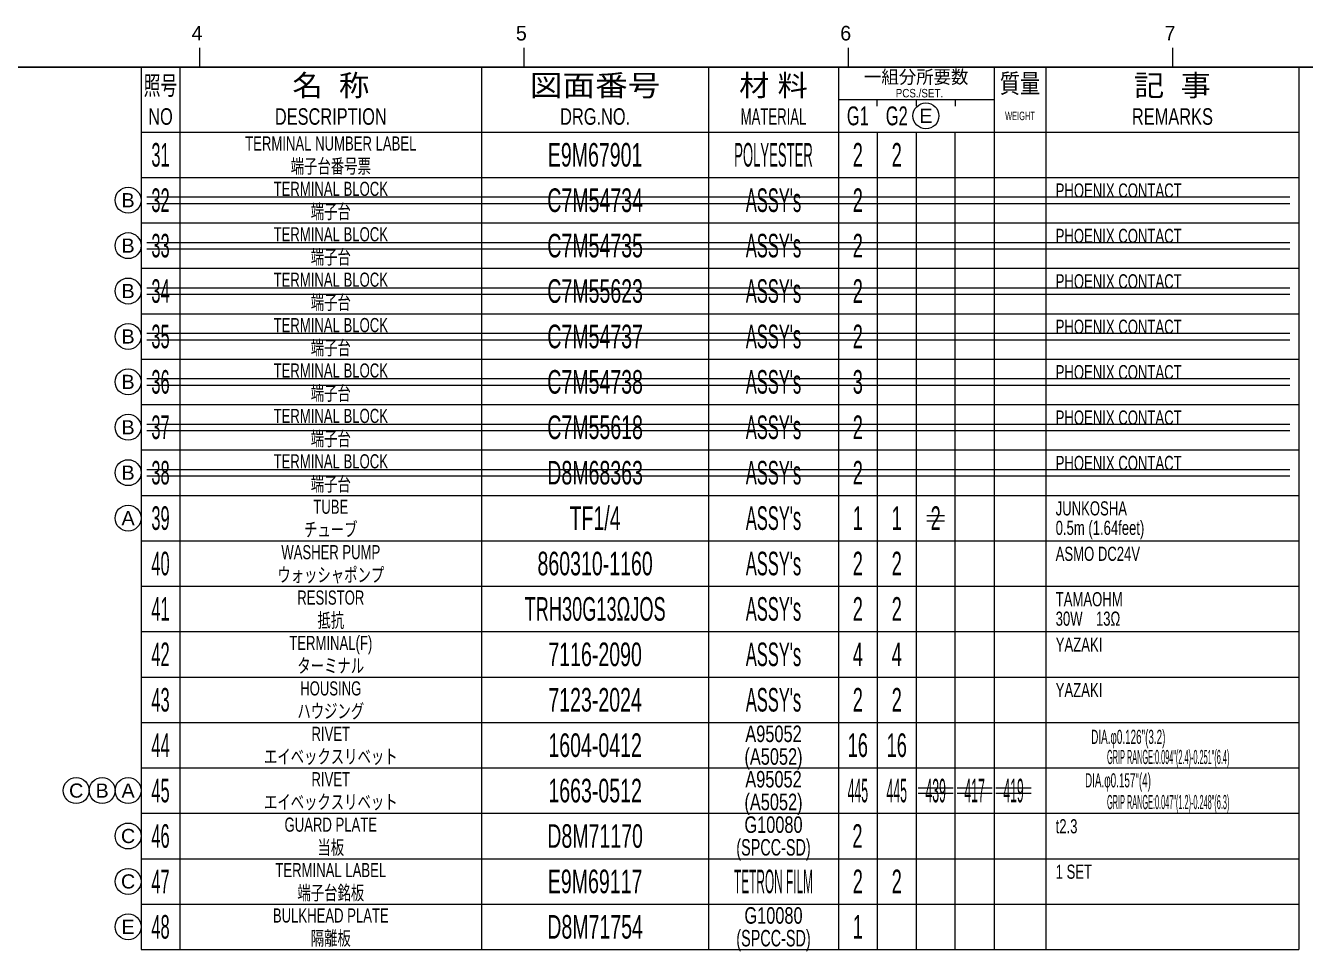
# Model space of a CAD drawing. Header units: millimetres. Extents: x 7 to 587, y 2 to 418.
# Drawn here: x 206.2 to 403.5, y 273.7 to 416.4 of the extents above; entities that cross this region are included whole.
import ezdxf
from ezdxf.enums import TextEntityAlignment as Align

# ---------------------------------------------------------------- set-up
doc = ezdxf.new("R2010")
doc.units = ezdxf.units.MM
for name, color, linetype in [('GR1_05', 7, 'Continuous'), ('図面枠C7M', 7, 'Continuous'), ('表題、部品表_01', 7, 'Continuous'), ('表題、部品表_02', 7, 'Continuous'), ('表題、部品表_03', 7, 'Continuous')]:
    doc.layers.add(name, color=color, linetype=linetype)
doc.styles.add('HG丸ｺﾞｼｯｸM-PRO', font='')
doc.styles.get('HG丸ｺﾞｼｯｸM-PRO').set_extended_font_data('HG丸ｺﾞｼｯｸM-PRO')

# ---------------------------------------------------------------- blocks, each defined once
blk = doc.blocks.new('BLKF023')
at = {"layer": '図面枠C7M', "color": 4, "linetype": 'Continuous', "lineweight": 13}
for p, q in [((233, 413), (233, 410)), ((283, 413), (283, 410)), ((333, 413), (333, 410)), ((383, 413), (383, 410))]:
    blk.add_line(p, q, dxfattribs=at)
at = {"layer": '図面枠C7M', "color": 2, "linetype": 'Continuous', "lineweight": 25}
blk.add_line((33, 410), (587, 410), dxfattribs=at)
at = {"layer": '図面枠C7M', "color": 4, "linetype": 'Continuous', "lineweight": 13, "style": 'HG丸ｺﾞｼｯｸM-PRO', "width": 1.003994}
for s, p in [('4', (231.79, 413.45)), ('5', (281.79, 413.45)), ('6', (331.79, 413.45)), ('7', (381.79, 413.45))]:
    blk.add_text(s, height=2.25, dxfattribs=at).set_placement(p, align=Align.BOTTOM_LEFT)
blk = doc.blocks.new('BLKF031')
at = {"layer": '表題、部品表_01', "color": 4, "linetype": 'Continuous', "lineweight": 13}
for p, q in [((224, 410), (224, 400)), ((224, 410), (402.5, 410)), ((230, 410), (230, 400)), ((276.5, 410), (276.5, 400)), ((311.5, 410), (311.5, 400)), ((331.5, 410), (331.5, 400)), ((355.5, 410), (355.5, 400)), ((363.5, 410), (363.5, 400)), ((402.5, 410), (402.5, 400)), ((331.5, 405), (355.5, 405)), ((337.5, 404), (337.5, 405)), ((343.5, 405), (343.5, 404)), ((349.5, 405), (349.5, 404)), ((224, 400), (402.5, 400))]:
    blk.add_line(p, q, dxfattribs=at)
at = {"layer": '表題、部品表_01', "color": 3, "linetype": 'Continuous', "lineweight": 35, "style": 'HG丸ｺﾞｼｯｸM-PRO'}
for s, height, width, p in [('照号', 2.909, 0.651535, (227, 407.2)), ('名  称', 3.273, 1.042426, (253.25, 407.2)), ('図面番号', 3.273, 1.127518, (294, 407.2)), ('材 料', 3.273, 1.042439, (321.5, 407.2)), ('一組分所要数', 2.036, 0.966638, (343.5, 408.5)), ('質量', 2.909, 0.781842, (359.5, 407.5)), ('記  事', 3.273, 1.042426, (383, 407.2)), ('PCS./SET.', 1.309, 0.862935, (344, 406)), ('NO', 2.545, 0.740841, (227, 402.4)), ('DESCRIPTION', 2.5455, 0.741365, (253.25, 402.4)), ('DRG.NO.', 2.545, 0.741189, (294, 402.4)), ('MATERIAL', 2.545, 0.594756, (321.5, 402.4)), ('WEIGHT', 1.309, 0.635507, (359.5, 402.5)), ('REMARKS', 2.545, 0.742803, (383, 402.4))]:
    blk.add_text(s, height=height, dxfattribs=dict(at, width=width)).set_placement(p, align=Align.MIDDLE_CENTER)
blk = doc.blocks.new('BLKF030')
at = {"layer": '表題、部品表_01', "color": 3, "linetype": 'Continuous', "lineweight": 13}
blk.add_blockref('BLKF031', (0, 0), dxfattribs=at)
blk = doc.blocks.new('BLKF092')
at = {"layer": '表題、部品表_02', "color": 4, "linetype": 'Continuous', "lineweight": 13}
for p, q in [((224, 344), (224, 337)), ((224, 344), (402.5, 344)), ((230, 344), (230, 337)), ((276.5, 344), (276.5, 337)), ((311.5, 344), (311.5, 337)), ((331.5, 344), (331.5, 337)), ((337.5, 344), (337.5, 337)), ((343.5, 344), (343.5, 337)), ((349.5, 337), (349.5, 344)), ((355.5, 344), (355.5, 337)), ((363.5, 344), (363.5, 337)), ((402.5, 344), (402.5, 337)), ((224, 337), (402.5, 337))]:
    blk.add_line(p, q, dxfattribs=at)
blk = doc.blocks.new('BLKF094')
at = {"layer": '表題、部品表_02', "color": 4, "linetype": 'Continuous', "lineweight": 13}
for p, q in [((224, 337), (224, 330)), ((224, 337), (402.5, 337)), ((230, 337), (230, 330)), ((276.5, 337), (276.5, 330)), ((311.5, 337), (311.5, 330)), ((331.5, 337), (331.5, 330)), ((337.5, 337), (337.5, 330)), ((343.5, 337), (343.5, 330)), ((349.5, 330), (349.5, 337)), ((355.5, 337), (355.5, 330)), ((363.5, 337), (363.5, 330)), ((402.5, 337), (402.5, 330)), ((224, 330), (402.5, 330))]:
    blk.add_line(p, q, dxfattribs=at)
blk = doc.blocks.new('BLKF096')
at = {"layer": '表題、部品表_02', "color": 4, "linetype": 'Continuous', "lineweight": 13}
for p, q in [((224, 400), (224, 393)), ((224, 400), (402.5, 400)), ((230, 400), (230, 393)), ((276.5, 400), (276.5, 393)), ((311.5, 400), (311.5, 393)), ((331.5, 400), (331.5, 393)), ((337.5, 400), (337.5, 393)), ((343.5, 400), (343.5, 393)), ((349.5, 393), (349.5, 400)), ((355.5, 400), (355.5, 393)), ((363.5, 400), (363.5, 393)), ((402.5, 400), (402.5, 393)), ((224, 393), (402.5, 393))]:
    blk.add_line(p, q, dxfattribs=at)
blk = doc.blocks.new('BLKF098')
at = {"layer": '表題、部品表_02', "color": 4, "linetype": 'Continuous', "lineweight": 13}
for p, q in [((224, 393), (224, 386)), ((224, 393), (402.5, 393)), ((230, 393), (230, 386)), ((276.5, 393), (276.5, 386)), ((311.5, 393), (311.5, 386)), ((331.5, 393), (331.5, 386)), ((337.5, 393), (337.5, 386)), ((343.5, 393), (343.5, 386)), ((349.5, 386), (349.5, 393)), ((355.5, 393), (355.5, 386)), ((363.5, 393), (363.5, 386)), ((402.5, 393), (402.5, 386)), ((224, 386), (402.5, 386))]:
    blk.add_line(p, q, dxfattribs=at)
blk = doc.blocks.new('BLKF100')
at = {"layer": '表題、部品表_02', "color": 4, "linetype": 'Continuous', "lineweight": 13}
for p, q in [((224, 386), (224, 379)), ((224, 386), (402.5, 386)), ((230, 386), (230, 379)), ((276.5, 386), (276.5, 379)), ((311.5, 386), (311.5, 379)), ((331.5, 386), (331.5, 379)), ((337.5, 386), (337.5, 379)), ((343.5, 386), (343.5, 379)), ((349.5, 379), (349.5, 386)), ((355.5, 386), (355.5, 379)), ((363.5, 386), (363.5, 379)), ((402.5, 386), (402.5, 379)), ((224, 379), (402.5, 379))]:
    blk.add_line(p, q, dxfattribs=at)
blk = doc.blocks.new('BLKF102')
at = {"layer": '表題、部品表_02', "color": 4, "linetype": 'Continuous', "lineweight": 13}
for p, q in [((224, 379), (224, 372)), ((224, 379), (402.5, 379)), ((230, 379), (230, 372)), ((276.5, 379), (276.5, 372)), ((311.5, 379), (311.5, 372)), ((331.5, 379), (331.5, 372)), ((337.5, 379), (337.5, 372)), ((343.5, 379), (343.5, 372)), ((349.5, 372), (349.5, 379)), ((355.5, 379), (355.5, 372)), ((363.5, 379), (363.5, 372)), ((402.5, 379), (402.5, 372)), ((224, 372), (402.5, 372))]:
    blk.add_line(p, q, dxfattribs=at)
blk = doc.blocks.new('BLKF104')
at = {"layer": '表題、部品表_02', "color": 4, "linetype": 'Continuous', "lineweight": 13}
for p, q in [((224, 372), (224, 365)), ((224, 372), (402.5, 372)), ((230, 372), (230, 365)), ((276.5, 372), (276.5, 365)), ((311.5, 372), (311.5, 365)), ((331.5, 372), (331.5, 365)), ((337.5, 372), (337.5, 365)), ((343.5, 372), (343.5, 365)), ((349.5, 365), (349.5, 372)), ((355.5, 372), (355.5, 365)), ((363.5, 372), (363.5, 365)), ((402.5, 372), (402.5, 365)), ((224, 365), (402.5, 365))]:
    blk.add_line(p, q, dxfattribs=at)
blk = doc.blocks.new('BLKF106')
at = {"layer": '表題、部品表_02', "color": 4, "linetype": 'Continuous', "lineweight": 13}
for p, q in [((224, 365), (224, 358)), ((224, 365), (402.5, 365)), ((230, 365), (230, 358)), ((276.5, 365), (276.5, 358)), ((311.5, 365), (311.5, 358)), ((331.5, 365), (331.5, 358)), ((337.5, 365), (337.5, 358)), ((343.5, 365), (343.5, 358)), ((349.5, 358), (349.5, 365)), ((355.5, 365), (355.5, 358)), ((363.5, 365), (363.5, 358)), ((402.5, 365), (402.5, 358)), ((224, 358), (402.5, 358))]:
    blk.add_line(p, q, dxfattribs=at)
blk = doc.blocks.new('BLKF108')
at = {"layer": '表題、部品表_02', "color": 4, "linetype": 'Continuous', "lineweight": 13}
for p, q in [((224, 358), (224, 351)), ((224, 358), (402.5, 358)), ((230, 358), (230, 351)), ((276.5, 358), (276.5, 351)), ((311.5, 358), (311.5, 351)), ((331.5, 358), (331.5, 351)), ((337.5, 358), (337.5, 351)), ((343.5, 358), (343.5, 351)), ((349.5, 351), (349.5, 358)), ((355.5, 358), (355.5, 351)), ((363.5, 358), (363.5, 351)), ((402.5, 358), (402.5, 351)), ((224, 351), (402.5, 351))]:
    blk.add_line(p, q, dxfattribs=at)
blk = doc.blocks.new('BLKF110')
at = {"layer": '表題、部品表_02', "color": 4, "linetype": 'Continuous', "lineweight": 13}
for p, q in [((224, 351), (224, 344)), ((224, 351), (402.5, 351)), ((230, 351), (230, 344)), ((276.5, 351), (276.5, 344)), ((311.5, 351), (311.5, 344)), ((331.5, 351), (331.5, 344)), ((337.5, 351), (337.5, 344)), ((343.5, 351), (343.5, 344)), ((349.5, 344), (349.5, 351)), ((355.5, 351), (355.5, 344)), ((363.5, 351), (363.5, 344)), ((402.5, 351), (402.5, 344)), ((224, 344), (402.5, 344))]:
    blk.add_line(p, q, dxfattribs=at)
blk = doc.blocks.new('BLKF112')
at = {"layer": '表題、部品表_02', "color": 4, "linetype": 'Continuous', "lineweight": 13}
for p, q in [((224, 330), (224, 323)), ((224, 330), (402.5, 330)), ((230, 330), (230, 323)), ((276.5, 330), (276.5, 323)), ((311.5, 330), (311.5, 323)), ((331.5, 330), (331.5, 323)), ((337.5, 330), (337.5, 323)), ((343.5, 330), (343.5, 323)), ((349.5, 323), (349.5, 330)), ((355.5, 330), (355.5, 323)), ((363.5, 330), (363.5, 323)), ((402.5, 330), (402.5, 323)), ((224, 323), (402.5, 323))]:
    blk.add_line(p, q, dxfattribs=at)
blk = doc.blocks.new('BLKF114')
at = {"layer": '表題、部品表_02', "color": 4, "linetype": 'Continuous', "lineweight": 13}
for p, q in [((224, 323), (224, 316)), ((224, 323), (402.5, 323)), ((230, 323), (230, 316)), ((276.5, 323), (276.5, 316)), ((311.5, 323), (311.5, 316)), ((331.5, 323), (331.5, 316)), ((337.5, 323), (337.5, 316)), ((343.5, 323), (343.5, 316)), ((349.5, 316), (349.5, 323)), ((355.5, 323), (355.5, 316)), ((363.5, 323), (363.5, 316)), ((402.5, 323), (402.5, 316)), ((224, 316), (402.5, 316))]:
    blk.add_line(p, q, dxfattribs=at)
blk = doc.blocks.new('BLKF116')
at = {"layer": '表題、部品表_02', "color": 4, "linetype": 'Continuous', "lineweight": 13}
for p, q in [((224, 316), (224, 309)), ((224, 316), (402.5, 316)), ((230, 316), (230, 309)), ((276.5, 316), (276.5, 309)), ((311.5, 316), (311.5, 309)), ((331.5, 316), (331.5, 309)), ((337.5, 316), (337.5, 309)), ((343.5, 316), (343.5, 309)), ((349.5, 309), (349.5, 316)), ((355.5, 316), (355.5, 309)), ((363.5, 316), (363.5, 309)), ((402.5, 316), (402.5, 309)), ((224, 309), (402.5, 309))]:
    blk.add_line(p, q, dxfattribs=at)
blk = doc.blocks.new('BLKF118')
at = {"layer": '表題、部品表_02', "color": 4, "linetype": 'Continuous', "lineweight": 13}
for p, q in [((224, 309), (224, 302)), ((224, 309), (402.5, 309)), ((230, 309), (230, 302)), ((276.5, 309), (276.5, 302)), ((311.5, 309), (311.5, 302)), ((331.5, 309), (331.5, 302)), ((337.5, 309), (337.5, 302)), ((343.5, 309), (343.5, 302)), ((349.5, 302), (349.5, 309)), ((355.5, 309), (355.5, 302)), ((363.5, 309), (363.5, 302)), ((402.5, 309), (402.5, 302)), ((224, 302), (402.5, 302))]:
    blk.add_line(p, q, dxfattribs=at)
blk = doc.blocks.new('BLKF120')
at = {"layer": '表題、部品表_02', "color": 4, "linetype": 'Continuous', "lineweight": 13}
for p, q in [((224, 302), (224, 295)), ((224, 302), (402.5, 302)), ((230, 302), (230, 295)), ((276.5, 302), (276.5, 295)), ((311.5, 302), (311.5, 295)), ((331.5, 302), (331.5, 295)), ((337.5, 302), (337.5, 295)), ((343.5, 302), (343.5, 295)), ((349.5, 295), (349.5, 302)), ((355.5, 302), (355.5, 295)), ((363.5, 302), (363.5, 295)), ((402.5, 302), (402.5, 295)), ((224, 295), (402.5, 295))]:
    blk.add_line(p, q, dxfattribs=at)
blk = doc.blocks.new('BLKF123')
at = {"layer": 'GR1_05', "color": 4, "linetype": 'Continuous', "lineweight": 13}
blk.add_circle((222, 298.5), 2, dxfattribs=at)
at = {"layer": 'GR1_05', "color": 4, "linetype": 'Continuous', "lineweight": 13, "style": 'HG丸ｺﾞｼｯｸM-PRO', "width": 1.042301}
blk.add_text('A', height=2.18, dxfattribs=at).set_placement((222, 298.5), align=Align.MIDDLE_CENTER)
blk = doc.blocks.new('BLKF124')
at = {"layer": 'GR1_05', "color": 4, "linetype": 'Continuous', "lineweight": 13}
blk.add_circle((222, 340.5), 2, dxfattribs=at)
at = {"layer": 'GR1_05', "color": 4, "linetype": 'Continuous', "lineweight": 13, "style": 'HG丸ｺﾞｼｯｸM-PRO', "width": 1.042301}
blk.add_text('A', height=2.18, dxfattribs=at).set_placement((222, 340.5), align=Align.MIDDLE_CENTER)
blk = doc.blocks.new('BLKF125')
at = {"layer": 'GR1_05', "color": 4, "linetype": 'Continuous', "lineweight": 13}
blk.add_circle((222, 347.5), 2, dxfattribs=at)
at = {"layer": 'GR1_05', "color": 4, "linetype": 'Continuous', "lineweight": 13, "style": 'HG丸ｺﾞｼｯｸM-PRO', "width": 1.04272}
blk.add_text('B', height=2.18, dxfattribs=at).set_placement((222, 347.5), align=Align.MIDDLE_CENTER)
blk = doc.blocks.new('BLKF126')
at = {"layer": 'GR1_05', "color": 4, "linetype": 'Continuous', "lineweight": 13}
blk.add_circle((222, 354.5), 2, dxfattribs=at)
at = {"layer": 'GR1_05', "color": 4, "linetype": 'Continuous', "lineweight": 13, "style": 'HG丸ｺﾞｼｯｸM-PRO', "width": 1.04272}
blk.add_text('B', height=2.18, dxfattribs=at).set_placement((222, 354.5), align=Align.MIDDLE_CENTER)
blk = doc.blocks.new('BLKF127')
at = {"layer": 'GR1_05', "color": 4, "linetype": 'Continuous', "lineweight": 13}
blk.add_circle((222, 361.5), 2, dxfattribs=at)
at = {"layer": 'GR1_05', "color": 4, "linetype": 'Continuous', "lineweight": 13, "style": 'HG丸ｺﾞｼｯｸM-PRO', "width": 1.04272}
blk.add_text('B', height=2.18, dxfattribs=at).set_placement((222, 361.5), align=Align.MIDDLE_CENTER)
blk = doc.blocks.new('BLKF128')
at = {"layer": 'GR1_05', "color": 4, "linetype": 'Continuous', "lineweight": 13}
blk.add_circle((222, 368.5), 2, dxfattribs=at)
at = {"layer": 'GR1_05', "color": 4, "linetype": 'Continuous', "lineweight": 13, "style": 'HG丸ｺﾞｼｯｸM-PRO', "width": 1.04272}
blk.add_text('B', height=2.18, dxfattribs=at).set_placement((222, 368.5), align=Align.MIDDLE_CENTER)
blk = doc.blocks.new('BLKF129')
at = {"layer": 'GR1_05', "color": 4, "linetype": 'Continuous', "lineweight": 13}
blk.add_circle((222, 375.5), 2, dxfattribs=at)
at = {"layer": 'GR1_05', "color": 4, "linetype": 'Continuous', "lineweight": 13, "style": 'HG丸ｺﾞｼｯｸM-PRO', "width": 1.04272}
blk.add_text('B', height=2.18, dxfattribs=at).set_placement((222, 375.5), align=Align.MIDDLE_CENTER)
blk = doc.blocks.new('BLKF130')
at = {"layer": 'GR1_05', "color": 4, "linetype": 'Continuous', "lineweight": 13}
blk.add_circle((222, 382.5), 2, dxfattribs=at)
at = {"layer": 'GR1_05', "color": 4, "linetype": 'Continuous', "lineweight": 13, "style": 'HG丸ｺﾞｼｯｸM-PRO', "width": 1.04272}
blk.add_text('B', height=2.18, dxfattribs=at).set_placement((222, 382.5), align=Align.MIDDLE_CENTER)
blk = doc.blocks.new('BLKF131')
at = {"layer": 'GR1_05', "color": 4, "linetype": 'Continuous', "lineweight": 13}
blk.add_circle((222, 389.5), 2, dxfattribs=at)
at = {"layer": 'GR1_05', "color": 4, "linetype": 'Continuous', "lineweight": 13, "style": 'HG丸ｺﾞｼｯｸM-PRO', "width": 1.04272}
blk.add_text('B', height=2.18, dxfattribs=at).set_placement((222, 389.5), align=Align.MIDDLE_CENTER)
blk = doc.blocks.new('BLKF132')
at = {"layer": 'GR1_05', "color": 4, "linetype": 'Continuous', "lineweight": 13}
blk.add_circle((218, 298.5), 2, dxfattribs=at)
at = {"layer": 'GR1_05', "color": 4, "linetype": 'Continuous', "lineweight": 13, "style": 'HG丸ｺﾞｼｯｸM-PRO', "width": 1.04272}
blk.add_text('B', height=2.18, dxfattribs=at).set_placement((218, 298.5), align=Align.MIDDLE_CENTER)
blk = doc.blocks.new('BLKF133')
at = {"layer": '表題、部品表_02', "color": 4, "linetype": 'Continuous', "lineweight": 13}
for p, q in [((224, 295), (224, 288)), ((224, 295), (402.5, 295)), ((230, 295), (230, 288)), ((276.5, 295), (276.5, 288)), ((311.5, 295), (311.5, 288)), ((331.5, 295), (331.5, 288)), ((337.5, 295), (337.5, 288)), ((343.5, 295), (343.5, 288)), ((349.5, 288), (349.5, 295)), ((355.5, 295), (355.5, 288)), ((363.5, 295), (363.5, 288)), ((402.5, 295), (402.5, 288)), ((224, 288), (402.5, 288))]:
    blk.add_line(p, q, dxfattribs=at)
blk = doc.blocks.new('BLKF135')
at = {"layer": '表題、部品表_02', "color": 4, "linetype": 'Continuous', "lineweight": 13}
for p, q in [((224, 288), (224, 281)), ((224, 288), (402.5, 288)), ((230, 288), (230, 281)), ((276.5, 288), (276.5, 281)), ((311.5, 288), (311.5, 281)), ((331.5, 288), (331.5, 281)), ((337.5, 288), (337.5, 281)), ((343.5, 288), (343.5, 281)), ((349.5, 281), (349.5, 288)), ((355.5, 288), (355.5, 281)), ((363.5, 288), (363.5, 281)), ((402.5, 288), (402.5, 281)), ((224, 281), (402.5, 281))]:
    blk.add_line(p, q, dxfattribs=at)
blk = doc.blocks.new('BLKF137')
at = {"layer": 'GR1_05', "color": 4, "linetype": 'Continuous', "lineweight": 13}
blk.add_circle((222, 291.5), 2, dxfattribs=at)
at = {"layer": 'GR1_05', "color": 4, "linetype": 'Continuous', "lineweight": 13, "style": 'HG丸ｺﾞｼｯｸM-PRO', "width": 1.042931}
blk.add_text('C', height=2.18, dxfattribs=at).set_placement((222, 291.5), align=Align.MIDDLE_CENTER)
blk = doc.blocks.new('BLKF138')
at = {"layer": 'GR1_05', "color": 4, "linetype": 'Continuous', "lineweight": 13}
blk.add_circle((222, 284.5), 2, dxfattribs=at)
at = {"layer": 'GR1_05', "color": 4, "linetype": 'Continuous', "lineweight": 13, "style": 'HG丸ｺﾞｼｯｸM-PRO', "width": 1.042931}
blk.add_text('C', height=2.18, dxfattribs=at).set_placement((222, 284.5), align=Align.MIDDLE_CENTER)
blk = doc.blocks.new('BLKF139')
at = {"layer": 'GR1_05', "color": 4, "linetype": 'Continuous', "lineweight": 13}
blk.add_circle((214, 298.5), 2, dxfattribs=at)
at = {"layer": 'GR1_05', "color": 4, "linetype": 'Continuous', "lineweight": 13, "style": 'HG丸ｺﾞｼｯｸM-PRO', "width": 1.042931}
blk.add_text('C', height=2.18, dxfattribs=at).set_placement((214, 298.5), align=Align.MIDDLE_CENTER)
blk = doc.blocks.new('BLKF143')
at = {"layer": '表題、部品表_02', "color": 4, "linetype": 'Continuous', "lineweight": 13}
for p, q in [((224, 281), (224, 274)), ((224, 281), (402.5, 281)), ((230, 281), (230, 274)), ((276.5, 281), (276.5, 274)), ((311.5, 281), (311.5, 274)), ((331.5, 281), (331.5, 274)), ((337.5, 281), (337.5, 274)), ((343.5, 281), (343.5, 274)), ((349.5, 274), (349.5, 281)), ((355.5, 281), (355.5, 274)), ((363.5, 281), (363.5, 274)), ((402.5, 281), (402.5, 274)), ((224, 274), (402.5, 274))]:
    blk.add_line(p, q, dxfattribs=at)
blk = doc.blocks.new('BLKF145')
at = {"layer": 'GR1_05', "color": 4, "linetype": 'Continuous', "lineweight": 13}
blk.add_circle((222, 277.5), 2, dxfattribs=at)
at = {"layer": 'GR1_05', "color": 4, "linetype": 'Continuous', "lineweight": 13, "style": 'HG丸ｺﾞｼｯｸM-PRO', "width": 1.04259}
blk.add_text('E', height=2.18, dxfattribs=at).set_placement((222, 277.5), align=Align.MIDDLE_CENTER)
blk = doc.blocks.new('BLKF148')
at = {"layer": 'GR1_05', "color": 4, "linetype": 'Continuous', "lineweight": 13}
blk.add_circle((345, 402.5), 2, dxfattribs=at)
at = {"layer": 'GR1_05', "color": 4, "linetype": 'Continuous', "lineweight": 13, "style": 'HG丸ｺﾞｼｯｸM-PRO', "width": 1.04259}
blk.add_text('E', height=2.18, dxfattribs=at).set_placement((345, 402.5), align=Align.MIDDLE_CENTER)

msp = doc.modelspace()

# ---------------------------------------------------------------- linework, layer by layer
at = {"layer": 'GR1_05', "color": 4, "linetype": 'Continuous', "lineweight": 13}
for p, q in [((224.87, 390), (401.12, 390)), ((224.87, 389), (401.12, 389)), ((224.87, 383), (401.12, 383)), ((224.87, 382), (401.12, 382)), ((224.87, 376), (401.12, 376)), ((224.87, 375), (401.12, 375)), ((224.87, 369), (401.12, 369)), ((224.87, 368), (401.12, 368)), ((224.87, 362), (401.12, 362)), ((224.87, 361), (401.12, 361)), ((224.87, 355), (401.12, 355)), ((224.87, 354), (401.12, 354)), ((224.87, 348), (401.12, 348)), ((224.87, 347), (401.12, 347)), ((345.15, 340.9), (347.85, 340.9)), ((345.15, 340.1), (347.85, 340.1)), ((343.8, 298.9), (349.2, 298.9)), ((343.8, 298.1), (349.2, 298.1)), ((349.8, 298.9), (355.2, 298.9)), ((349.8, 298.1), (355.2, 298.1)), ((355.8, 298.9), (361.2, 298.9)), ((355.8, 298.1), (361.2, 298.1))]:
    msp.add_line(p, q, dxfattribs=at)

# ---------------------------------------------------------------- block references
for name in ['BLKF148', 'BLKF131', 'BLKF130', 'BLKF129', 'BLKF128', 'BLKF127', 'BLKF126', 'BLKF125', 'BLKF124', 'BLKF139', 'BLKF132', 'BLKF123', 'BLKF137', 'BLKF138', 'BLKF145']:
    msp.add_blockref(name, (0, 0), dxfattribs=at)
at = {"layer": '図面枠C7M', "color": 4, "linetype": 'Continuous', "lineweight": 13}
msp.add_blockref('BLKF023', (0, 0), dxfattribs=at)
at = {"layer": '表題、部品表_01', "color": 3, "linetype": 'Continuous', "lineweight": 13}
msp.add_blockref('BLKF030', (0, 0), dxfattribs=at)
at = {"layer": '表題、部品表_02', "color": 4, "linetype": 'Continuous', "lineweight": 13}
for name in ['BLKF096', 'BLKF098', 'BLKF100', 'BLKF102', 'BLKF104', 'BLKF106', 'BLKF108', 'BLKF110', 'BLKF092', 'BLKF094', 'BLKF112', 'BLKF114', 'BLKF116', 'BLKF118', 'BLKF120', 'BLKF133', 'BLKF135', 'BLKF143']:
    msp.add_blockref(name, (0, 0), dxfattribs=at)

# ---------------------------------------------------------------- texts
at = {"layer": 'GR1_05', "color": 3, "linetype": 'Continuous', "lineweight": 35, "style": 'HG丸ｺﾞｼｯｸM-PRO'}
for s, height, width, p in [('32', 3.636, 0.521199, (227, 389.5)), ('TERMINAL BLOCK', 2.1818, 0.693044, (253.25, 391.25)), ('C7M54734', 3.636, 0.619792, (294, 389.5)), ("ASSY's", 3.636, 0.522811, (321.5, 389.5)), ('2', 3.64, 0.576062, (334.5, 389.5)), ('端子台', 2.182, 0.692256, (253.25, 387.75)), ('TERMINAL BLOCK', 2.1818, 0.693044, (253.25, 384.25)), ('33', 3.636, 0.521199, (227, 382.5)), ('C7M54735', 3.636, 0.619792, (294, 382.5)), ("ASSY's", 3.636, 0.522811, (321.5, 382.5)), ('2', 3.64, 0.576062, (334.5, 382.5)), ('端子台', 2.182, 0.692256, (253.25, 380.75)), ('34', 3.636, 0.521199, (227, 375.5)), ('TERMINAL BLOCK', 2.1818, 0.693044, (253.25, 377.25)), ('C7M55623', 3.636, 0.619792, (294, 375.5)), ("ASSY's", 3.636, 0.522811, (321.5, 375.5)), ('2', 3.64, 0.576062, (334.5, 375.5)), ('端子台', 2.182, 0.692256, (253.25, 373.75)), ('TERMINAL BLOCK', 2.1818, 0.693044, (253.25, 370.25)), ('35', 3.636, 0.521199, (227, 368.5)), ('C7M54737', 3.636, 0.619792, (294, 368.5)), ("ASSY's", 3.636, 0.522811, (321.5, 368.5)), ('2', 3.64, 0.576062, (334.5, 368.5)), ('端子台', 2.182, 0.692256, (253.25, 366.75)), ('36', 3.636, 0.521199, (227, 361.5)), ('TERMINAL BLOCK', 2.1818, 0.693044, (253.25, 363.25)), ('C7M54738', 3.636, 0.619792, (294, 361.5)), ("ASSY's", 3.636, 0.522811, (321.5, 361.5)), ('3', 3.64, 0.576062, (334.5, 361.5)), ('端子台', 2.182, 0.692256, (253.25, 359.75)), ('TERMINAL BLOCK', 2.1818, 0.693044, (253.25, 356.25)), ('37', 3.636, 0.521199, (227, 354.5)), ('C7M55618', 3.636, 0.619792, (294, 354.5)), ("ASSY's", 3.636, 0.522811, (321.5, 354.5)), ('2', 3.64, 0.576062, (334.5, 354.5)), ('端子台', 2.182, 0.692256, (253.25, 352.75)), ('38', 3.636, 0.521199, (227, 347.5)), ('TERMINAL BLOCK', 2.1818, 0.693044, (253.25, 349.25)), ('D8M68363', 3.636, 0.619412, (294, 347.5)), ("ASSY's", 3.636, 0.522811, (321.5, 347.5)), ('2', 3.64, 0.576062, (334.5, 347.5)), ('端子台', 2.182, 0.692256, (253.25, 345.75)), ('2', 3.64, 0.576062, (346.5, 340.5)), ('439', 3.636, 0.389528, (346.5, 298.5)), ('417', 3.636, 0.389528, (352.5, 298.5)), ('419', 3.636, 0.389528, (358.5, 298.5))]:
    msp.add_text(s, height=height, dxfattribs=dict(at, width=width)).set_placement(p, align=Align.MIDDLE_CENTER)
at = {"layer": 'GR1_05', "color": 3, "linetype": 'Continuous', "lineweight": 35, "style": 'HG丸ｺﾞｼｯｸM-PRO', "width": 0.692624}
for p in [(365, 391), (365, 384), (365, 377), (365, 370), (365, 363), (365, 356), (365, 349)]:
    msp.add_text('PHOENIX CONTACT', height=2.1818, dxfattribs=at).set_placement(p, align=Align.MIDDLE_LEFT)
at = {"layer": '表題、部品表_01', "color": 3, "linetype": 'Continuous', "lineweight": 35, "style": 'HG丸ｺﾞｼｯｸM-PRO', "width": 0.651982}
for s, p in [('G1', (334.5, 402.5)), ('G2', (340.5, 402.5))]:
    msp.add_text(s, height=2.909, dxfattribs=at).set_placement(p, align=Align.MIDDLE_CENTER)
at = {"layer": '表題、部品表_03', "color": 3, "linetype": 'Continuous', "lineweight": 35, "style": 'HG丸ｺﾞｼｯｸM-PRO'}
for s, height, width, p in [('TERMINAL NUMBER LABEL', 2.1818, 0.692737, (253.25, 398.25)), ('31', 3.636, 0.521199, (227, 396.5)), ('E9M67901', 3.636, 0.619819, (294, 396.5)), ('POLYESTER', 3.636, 0.41533, (321.5, 396.5)), ('2', 3.64, 0.576062, (334.5, 396.5)), ('2', 3.64, 0.576062, (340.5, 396.5)), ('端子台番号票', 2.182, 0.692256, (253.25, 394.75)), ('TUBE', 2.182, 0.69322, (253.25, 342.25)), ('39', 3.636, 0.521199, (227, 340.5)), ('TF1/4', 3.636, 0.618394, (294, 340.5)), ("ASSY's", 3.636, 0.522811, (321.5, 340.5)), ('1', 3.64, 0.576062, (334.5, 340.5)), ('1', 3.64, 0.576062, (340.5, 340.5)), ('チューブ', 2.182, 0.692256, (253.25, 338.75)), ('WASHER PUMP', 2.1818, 0.691544, (253.25, 335.25)), ('40', 3.636, 0.521199, (227, 333.5)), ('860310-1160', 3.6364, 0.61986, (294, 333.5)), ("ASSY's", 3.636, 0.522811, (321.5, 333.5)), ('2', 3.64, 0.576062, (334.5, 333.5)), ('2', 3.64, 0.576062, (340.5, 333.5)), ('ウォッシャポンプ', 2.182, 0.692256, (253.25, 331.75)), ('41', 3.636, 0.521199, (227, 326.5)), ('RESISTOR', 2.182, 0.692628, (253.25, 328.25)), ('TRH30G13ΩJOS', 3.6364, 0.577183, (294, 326.5)), ("ASSY's", 3.636, 0.522811, (321.5, 326.5)), ('2', 3.64, 0.576062, (334.5, 326.5)), ('2', 3.64, 0.576062, (340.5, 326.5)), ('抵抗', 2.182, 0.692256, (253.25, 324.75)), ('TERMINAL(F)', 2.1818, 0.692798, (253.25, 321.25)), ('42', 3.636, 0.521199, (227, 319.5)), ('7116-2090', 3.636, 0.619839, (294, 319.5)), ("ASSY's", 3.636, 0.522811, (321.5, 319.5)), ('4', 3.64, 0.576062, (334.5, 319.5)), ('4', 3.64, 0.576062, (340.5, 319.5)), ('ターミナル', 2.182, 0.692256, (253.25, 317.75)), ('43', 3.636, 0.521199, (227, 312.5)), ('HOUSING', 2.182, 0.691634, (253.25, 314.25)), ('7123-2024', 3.636, 0.619839, (294, 312.5)), ("ASSY's", 3.636, 0.522811, (321.5, 312.5)), ('2', 3.64, 0.576062, (334.5, 312.5)), ('2', 3.64, 0.576062, (340.5, 312.5)), ('ハウジング', 2.182, 0.692256, (253.25, 310.75)), ('RIVET', 2.182, 0.692838, (253.25, 307.25)), ('A95052', 2.545, 0.741089, (321.5, 307.25)), ('44', 3.636, 0.521199, (227, 305.5)), ('1604-0412', 3.636, 0.619839, (294, 305.5)), ('16', 3.636, 0.576062, (334.5, 305.5)), ('16', 3.636, 0.576062, (340.5, 305.5)), ('エイベックスリベット', 2.182, 0.692256, (253.25, 303.75)), ('(A5052)', 2.545, 0.740435, (321.5, 303.75)), ('45', 3.636, 0.521199, (227, 298.5)), ('RIVET', 2.182, 0.692838, (253.25, 300.25)), ('1663-0512', 3.636, 0.619839, (294, 298.5)), ('A95052', 2.545, 0.741089, (321.5, 300.25)), ('445', 3.636, 0.389528, (334.5, 298.5)), ('445', 3.636, 0.389528, (340.5, 298.5)), ('エイベックスリベット', 2.182, 0.692256, (253.25, 296.75)), ('(A5052)', 2.545, 0.740435, (321.5, 296.75)), ('GUARD PLATE', 2.1818, 0.692249, (253.25, 293.25)), ('G10080', 2.545, 0.740408, (321.5, 293.25)), ('46', 3.636, 0.521199, (227, 291.5)), ('D8M71170', 3.636, 0.619412, (294, 291.5)), ('2', 3.64, 0.576062, (334.44, 291.5)), ('当板', 2.182, 0.692256, (253.25, 289.75)), ('(SPCC-SD)', 2.545, 0.652377, (321.5, 289.75)), ('47', 3.636, 0.521199, (227, 284.5)), ('TERMINAL LABEL', 2.1818, 0.693017, (253.25, 286.25)), ('E9M69117', 3.636, 0.619819, (294, 284.5)), ('TETRON FILM', 3.6364, 0.375921, (321.5, 284.5)), ('2', 3.64, 0.576062, (334.5, 284.5)), ('2', 3.64, 0.576062, (340.5, 284.5)), ('端子台銘板', 2.182, 0.692256, (253.25, 282.75)), ('BULKHEAD PLATE', 2.1818, 0.692576, (253.25, 279.25)), ('G10080', 2.545, 0.740408, (321.5, 279.25)), ('48', 3.636, 0.521199, (227, 277.5)), ('D8M71754', 3.636, 0.619412, (294, 277.5)), ('1', 3.64, 0.576062, (334.5, 277.5)), ('隔離板', 2.182, 0.692256, (253.25, 275.75)), ('(SPCC-SD)', 2.545, 0.652377, (321.5, 275.75))]:
    msp.add_text(s, height=height, dxfattribs=dict(at, width=width)).set_placement(p, align=Align.MIDDLE_CENTER)
for s, height, width, p in [('JUNKOSHA', 2.182, 0.69183, (365, 342)), ('0.5m (1.64feet)', 2.1818, 0.690929, (365, 339)), ('ASMO DC24V', 2.182, 0.691908, (365, 335)), ('TAMAOHM', 2.182, 0.693044, (365, 328)), ('30W\u300013Ω', 2.182, 0.691519, (365, 325)), ('YAZAKI', 2.182, 0.693911, (365, 321)), ('YAZAKI', 2.182, 0.693911, (365, 314)), ('t2.3', 2.182, 0.690457, (365, 293)), ('1 SET', 2.182, 0.691655, (365, 286))]:
    msp.add_text(s, height=height, dxfattribs=dict(at, width=width)).set_placement(p, align=Align.MIDDLE_LEFT)
at = {"layer": '表題、部品表_03', "color": 3, "linetype": 'Continuous', "lineweight": 9, "style": 'HG丸ｺﾞｼｯｸM-PRO'}
for s, width, p in [('DIA.φ0.126"(3.2)', 0.522359, (376.2, 306.78)), ('GRIP RANGE:0.094"(2.4)-0.251"(6.4)', 0.374474, (382.35, 303.68)), ('DIA.φ0.157"(4)', 0.522239, (374.61, 300.08)), ('GRIP RANGE:0.047"(1.2)-0.248"(6.3)', 0.374474, (382.35, 296.73))]:
    msp.add_text(s, height=2.1818, dxfattribs=dict(at, width=width)).set_placement(p, align=Align.MIDDLE_CENTER)

doc.saveas('drawing.dxf')
